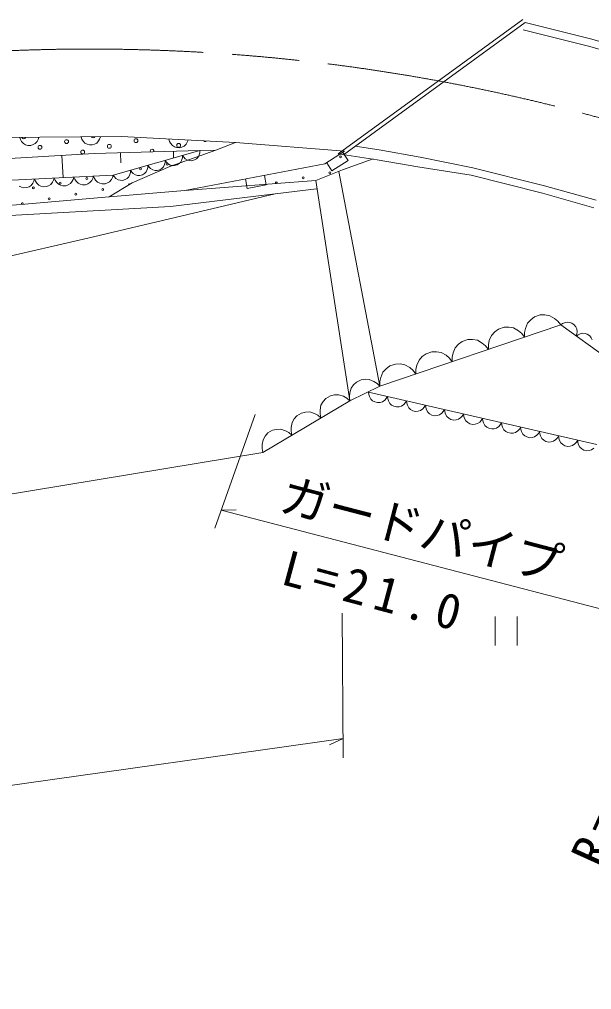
# Model space of a CAD drawing. Units: millimetres, scale not verified. Extents: x 40000 to 680000, y 20000 to 380000.
# Drawn here: x 305664 to 335409, y 259596 to 310074 of the extents above; entities that cross this region are included whole.
import ezdxf
from ezdxf.enums import TextEntityAlignment as Align

# ---------------------------------------------------------------- set-up
doc = ezdxf.new("R2010")
doc.units = ezdxf.units.MM
doc.header["$LTSCALE"] = 1000
doc.linetypes.add('CHAIN', pattern=[18.5, 12, -1.5, 3.5, -1.5])
doc.layers.add('S-SUV', color=7, linetype='Continuous', lineweight=13)
doc.styles.add('ＭＳ ゴシック', font='')
doc.styles.get('ＭＳ ゴシック').set_extended_font_data('MS Gothic')

msp = doc.modelspace()

# ---------------------------------------------------------------- linework, layer by layer
at = {"layer": 'S-SUV'}
for p, q in [((322232, 303075), (331833, 310074)), ((331951, 309912), (322514, 303032)), ((335255, 308680), (331855, 309524)), ((331951, 309912), (335358, 309067)), ((335358, 309067), (339171, 307970)), ((339052, 307588), (335255, 308680)), ((304581, 303926), (310972, 303973)), ((305717, 303819), (305679, 303934)), ((306679, 303941), (306640, 303826)), ((308913, 303843), (308874, 303958)), ((309874, 303965), (309835, 303850)), ((310972, 303973), (316905, 303666)), ((305778, 303722), (305717, 303819)), ((305876, 303613), (305778, 303722)), ((305987, 303554), (305876, 303613)), ((306105, 303520), (305987, 303554)), ((306260, 303521), (306105, 303520)), ((306377, 303557), (306260, 303521)), ((306486, 303617), (306377, 303557)), ((306581, 303728), (306486, 303617)), ((306640, 303826), (306581, 303728)), ((308973, 303746), (308913, 303843)), ((309072, 303637), (308973, 303746)), ((309182, 303577), (309072, 303637)), ((309300, 303543), (309182, 303577)), ((309455, 303544), (309300, 303543)), ((309572, 303580), (309455, 303544)), ((309682, 303641), (309572, 303580)), ((309776, 303752), (309682, 303641)), ((309835, 303850), (309776, 303752)), ((313471, 303729), (313439, 303845)), ((313526, 303628), (313471, 303729)), ((313617, 303513), (313526, 303628)), ((313724, 303448), (313617, 303513)), ((313839, 303407), (313724, 303448)), ((313994, 303399), (313839, 303407)), ((314113, 303427), (313994, 303399)), ((314226, 303482), (314113, 303427)), ((314327, 303587), (314226, 303482)), ((314392, 303681), (314327, 303587)), ((314438, 303794), (314392, 303681)), ((315874, 303272), (316905, 303666)), ((316905, 303666), (322568, 303214)), ((323125, 303478), (324375, 303283)), ((309554, 303099), (302793, 302697)), ((307863, 302998), (307932, 301844)), ((315045, 303250), (309554, 303099)), ((310536, 301969), (315045, 303250)), ((310926, 303136), (310941, 302612)), ((315874, 303272), (313485, 302420)), ((313672, 303212), (313682, 302863)), ((314110, 302777), (314136, 302880)), ((314136, 302880), (314143, 302994)), ((314143, 302994), (314206, 302900)), ((314206, 302900), (314285, 302827)), ((314868, 302827), (314952, 302909)), ((314952, 302909), (315011, 303034)), ((315011, 303034), (315038, 303136)), ((315038, 303136), (315045, 303250)), ((315874, 303272), (315045, 303250)), ((321549, 302557), (322568, 303214)), ((324257, 302771), (322232, 303075)), ((322750, 302736), (322479, 303156)), ((324375, 303283), (326497, 302898)), ((326497, 302898), (329228, 302359)), ((313485, 302420), (311527, 301569)), ((312306, 302265), (312333, 302368)), ((312333, 302368), (312340, 302482)), ((312340, 302482), (312403, 302387)), ((312403, 302387), (312482, 302315)), ((313064, 302315), (313148, 302397)), ((313148, 302397), (313208, 302521)), ((313208, 302521), (313235, 302624)), ((313235, 302624), (313241, 302738)), ((313241, 302738), (313305, 302644)), ((313305, 302644), (313384, 302571)), ((313384, 302571), (313500, 302497)), ((313500, 302497), (313614, 302471)), ((313614, 302471), (313730, 302467)), ((313730, 302467), (313870, 302507)), ((313870, 302507), (313966, 302571)), ((313966, 302571), (314050, 302653)), ((314050, 302653), (314110, 302777)), ((314271, 301172), (321549, 302557)), ((314285, 302827), (314401, 302753)), ((314401, 302753), (314516, 302727)), ((314516, 302727), (314632, 302723)), ((314632, 302723), (314771, 302763)), ((314771, 302763), (314868, 302827)), ((321638, 302614), (321909, 302194)), ((321909, 302194), (322750, 302736)), ((324046, 302813), (322459, 302240)), ((326378, 302405), (324257, 302771)), ((329141, 301968), (326378, 302405)), ((302375, 301575), (310536, 301969)), ((308461, 301751), (308496, 301871)), ((308496, 301871), (308540, 301755)), ((309481, 301801), (309516, 301920)), ((309516, 301920), (309560, 301805)), ((310501, 301850), (310536, 301969)), ((310536, 301969), (310600, 301875)), ((310600, 301875), (310679, 301803)), ((311261, 301802), (311345, 301885)), ((311345, 301885), (311404, 302009)), ((311404, 302009), (311431, 302111)), ((311431, 302111), (311438, 302225)), ((311438, 302225), (311501, 302131)), ((311501, 302131), (311580, 302059)), ((311580, 302059), (311696, 301985)), ((311696, 301985), (311811, 301959)), ((311811, 301959), (311926, 301955)), ((311926, 301955), (312066, 301995)), ((312066, 301995), (312163, 302059)), ((312163, 302059), (312246, 302141)), ((312246, 302141), (312306, 302265)), ((312482, 302315), (312598, 302241)), ((312598, 302241), (312713, 302215)), ((312713, 302215), (312828, 302211)), ((312828, 302211), (312968, 302251)), ((312968, 302251), (313064, 302315)), ((318494, 301467), (318401, 301958)), ((322459, 302240), (321074, 301687)), ((322271, 302165), (324398, 290984)), ((332856, 301033), (329141, 301968)), ((329228, 302359), (332959, 301419)), ((305650, 301404), (305766, 301348)), ((306045, 301323), (306164, 301367)), ((306164, 301367), (306273, 301434)), ((306273, 301434), (306367, 301551)), ((306367, 301551), (306421, 301653)), ((306421, 301653), (306456, 301772)), ((306456, 301772), (306500, 301657)), ((306500, 301657), (306566, 301560)), ((306566, 301560), (306671, 301453)), ((306671, 301453), (306786, 301397)), ((306786, 301397), (306907, 301365)), ((306907, 301365), (307066, 301372)), ((307066, 301372), (307184, 301416)), ((307184, 301416), (307293, 301483)), ((307293, 301483), (307387, 301600)), ((307387, 301600), (307441, 301702)), ((307441, 301702), (307476, 301821)), ((307476, 301821), (307520, 301706)), ((307520, 301706), (307586, 301610)), ((307586, 301610), (307691, 301502)), ((307691, 301502), (307806, 301446)), ((307806, 301446), (307928, 301414)), ((307928, 301414), (308086, 301421)), ((308086, 301421), (308204, 301466)), ((308204, 301466), (308313, 301532)), ((308313, 301532), (308407, 301649)), ((308407, 301649), (308461, 301751)), ((308540, 301755), (308606, 301659)), ((308606, 301659), (308711, 301551)), ((308711, 301551), (308826, 301496)), ((308826, 301496), (308948, 301463)), ((308948, 301463), (309106, 301471)), ((309106, 301471), (309224, 301515)), ((309224, 301515), (309333, 301581)), ((309333, 301581), (309427, 301698)), ((309427, 301698), (309481, 301801)), ((309560, 301805), (309626, 301708)), ((309626, 301708), (309731, 301601)), ((309731, 301601), (309846, 301545)), ((309846, 301545), (309968, 301512)), ((309968, 301512), (310126, 301520)), ((310126, 301520), (310244, 301564)), ((310244, 301564), (310353, 301631)), ((311527, 301569), (310332, 300849)), ((310353, 301631), (310447, 301748)), ((310447, 301748), (310501, 301850)), ((310679, 301803), (310795, 301728)), ((310795, 301728), (310909, 301702)), ((310909, 301702), (311025, 301699)), ((311025, 301699), (311165, 301738)), ((311165, 301738), (311261, 301802)), ((321074, 301687), (314271, 301172)), ((317419, 301771), (317512, 301280)), ((317512, 301280), (318494, 301467)), ((322842, 290236), (321074, 301687)), ((332959, 301419), (335639, 300661)), ((305766, 301348), (305887, 301315)), ((305887, 301315), (306045, 301323)), ((309228, 298687), (318967, 300994)), ((310332, 300849), (314271, 301172)), ((313519, 300342), (321114, 301251)), ((335529, 300276), (332856, 301033)), ((305953, 300462), (304637, 300352)), ((308531, 300695), (305953, 300462)), ((310332, 300849), (308531, 300695)), ((313519, 300342), (301625, 299674)), ((285106, 293161), (309228, 298687)), ((332253, 294451), (332085, 294268)), ((332450, 294597), (332253, 294451)), ((332742, 294696), (332450, 294597)), ((332987, 294700), (332742, 294696)), ((333232, 294658), (332987, 294700)), ((333486, 294513), (333232, 294658)), ((333661, 294368), (333486, 294513)), ((333805, 294175), (333661, 294368)), ((334006, 294290), (333903, 294245)), ((334147, 294322), (334006, 294290)), ((334270, 294307), (334147, 294322)), ((334386, 294269), (334270, 294307)), ((333805, 294175), (324398, 290984)), ((330372, 293813), (330203, 293630)), ((330569, 293959), (330372, 293813)), ((330861, 294057), (330569, 293959)), ((331106, 294062), (330861, 294057)), ((331351, 294019), (331106, 294062)), ((331605, 293875), (331351, 294019)), ((331780, 293729), (331605, 293875)), ((331971, 293999), (331926, 293779)), ((332085, 294268), (331971, 293999)), ((333903, 294245), (333805, 294175)), ((336212, 292449), (333805, 294175)), ((334510, 294180), (334386, 294269)), ((334583, 294082), (334510, 294180)), ((334637, 293971), (334583, 294082)), ((334652, 293826), (334637, 293971)), ((334644, 293714), (334652, 293826)), ((328688, 293320), (328491, 293175)), ((328979, 293419), (328688, 293320)), ((329224, 293424), (328979, 293419)), ((329470, 293381), (329224, 293424)), ((329723, 293236), (329470, 293381)), ((330090, 293361), (330044, 293141)), ((330203, 293630), (330090, 293361)), ((331924, 293537), (331780, 293729)), ((331926, 293779), (331924, 293537)), ((334607, 293600), (334644, 293714)), ((334706, 293669), (334607, 293600)), ((334808, 293714), (334706, 293669)), ((334950, 293746), (334808, 293714)), ((335072, 293731), (334950, 293746)), ((335188, 293694), (335072, 293731)), ((335313, 293604), (335188, 293694)), ((335385, 293507), (335313, 293604)), ((335439, 293395), (335385, 293507)), ((327098, 292781), (326806, 292682)), ((327343, 292785), (327098, 292781)), ((327588, 292743), (327343, 292785)), ((328322, 292992), (328209, 292722)), ((328491, 293175), (328322, 292992)), ((329898, 293091), (329723, 293236)), ((330042, 292899), (329898, 293091)), ((330044, 293141), (330042, 292899)), ((326441, 292353), (326327, 292084)), ((326609, 292536), (326441, 292353)), ((326806, 292682), (326609, 292536)), ((327842, 292598), (327588, 292743)), ((328017, 292453), (327842, 292598)), ((328161, 292260), (328017, 292453)), ((328163, 292502), (328161, 292260)), ((328209, 292722), (328163, 292502)), ((324728, 291898), (324559, 291715)), ((324925, 292044), (324728, 291898)), ((325217, 292143), (324925, 292044)), ((325462, 292147), (325217, 292143)), ((325707, 292104), (325462, 292147)), ((325960, 291960), (325707, 292104)), ((326136, 291815), (325960, 291960)), ((326280, 291622), (326136, 291815)), ((326281, 291864), (326280, 291622)), ((326327, 292084), (326281, 291864)), ((323427, 291321), (323186, 291205)), ((323638, 291351), (323427, 291321)), ((323854, 291340), (323638, 291351)), ((324088, 291242), (323854, 291340)), ((324446, 291446), (324400, 291226)), ((324559, 291715), (324446, 291446)), ((322905, 290884), (322835, 290639)), ((324398, 290984), (322842, 290236)), ((323031, 291059), (322905, 290884)), ((323186, 291205), (323031, 291059)), ((324254, 291135), (324088, 291242)), ((324398, 290984), (324254, 291135)), ((324400, 291226), (324398, 290984)), ((321596, 290350), (321453, 290188)), ((321829, 290489), (321596, 290350)), ((322040, 290538), (321829, 290489)), ((322259, 290547), (322040, 290538)), ((322505, 290468), (322259, 290547)), ((322683, 290375), (322505, 290468)), ((322842, 290236), (322683, 290375)), ((322835, 290639), (322819, 290445)), ((322819, 290445), (322842, 290236)), ((323811, 290683), (323822, 290561)), ((335674, 287948), (323811, 290683)), ((323822, 290561), (323859, 290450)), ((323859, 290450), (323930, 290319)), ((323930, 290319), (324025, 290235)), ((324533, 290180), (324655, 290267)), ((324655, 290267), (324734, 290350)), ((324734, 290350), (324800, 290455)), ((324800, 290455), (324810, 290333)), ((324810, 290333), (324848, 290223)), ((322842, 290236), (318325, 287543)), ((321341, 289999), (321293, 289746)), ((321293, 289746), (321294, 289547)), ((321453, 290188), (321341, 289999)), ((324025, 290235), (324133, 290171)), ((324133, 290171), (324286, 290136)), ((324286, 290136), (324411, 290146)), ((324411, 290146), (324533, 290180)), ((324848, 290223), (324919, 290092)), ((324919, 290092), (325014, 290007)), ((325014, 290007), (325122, 289943)), ((325122, 289943), (325275, 289908)), ((325275, 289908), (325399, 289918)), ((325399, 289918), (325522, 289953)), ((325522, 289953), (325643, 290039)), ((325643, 290039), (325722, 290122)), ((325722, 290122), (325788, 290227)), ((325788, 290227), (325799, 290105)), ((325799, 290105), (325836, 289995)), ((325836, 289995), (325907, 289864)), ((325907, 289864), (326003, 289779)), ((326003, 289779), (326110, 289715)), ((326510, 289725), (326632, 289811)), ((326632, 289811), (326711, 289894)), ((326711, 289894), (326777, 289999)), ((326777, 289999), (326788, 289877)), ((326788, 289877), (326825, 289767)), ((326825, 289767), (326896, 289636)), ((327700, 289666), (327765, 289771)), ((327765, 289771), (327776, 289649)), ((317923, 289525), (315825, 283601)), ((319947, 289291), (319835, 289102)), ((320090, 289453), (319947, 289291)), ((320323, 289592), (320090, 289453)), ((320534, 289641), (320323, 289592)), ((320754, 289649), (320534, 289641)), ((320999, 289571), (320754, 289649)), ((321177, 289478), (320999, 289571)), ((321337, 289338), (321177, 289478)), ((321294, 289547), (321337, 289338)), ((326110, 289715), (326263, 289680)), ((326263, 289680), (326388, 289690)), ((326388, 289690), (326510, 289725)), ((326896, 289636), (326991, 289551)), ((326991, 289551), (327099, 289487)), ((327099, 289487), (327252, 289452)), ((327252, 289452), (327377, 289462)), ((327377, 289462), (327499, 289497)), ((327499, 289497), (327621, 289583)), ((327621, 289583), (327700, 289666)), ((327776, 289649), (327813, 289539)), ((327813, 289539), (327885, 289408)), ((327885, 289408), (327980, 289323)), ((327980, 289323), (328087, 289259)), ((328087, 289259), (328241, 289224)), ((328365, 289234), (328488, 289269)), ((328488, 289269), (328609, 289355)), ((328609, 289355), (328688, 289438)), ((328688, 289438), (328754, 289543)), ((328754, 289543), (328765, 289421)), ((328765, 289421), (328802, 289311)), ((328802, 289311), (328873, 289180)), ((329677, 289211), (329743, 289315)), ((329743, 289315), (329753, 289193)), ((319028, 288743), (318818, 288694)), ((319248, 288752), (319028, 288743)), ((319493, 288673), (319248, 288752)), ((319835, 289102), (319787, 288848)), ((319787, 288848), (319788, 288650)), ((328241, 289224), (328365, 289234)), ((328873, 289180), (328968, 289095)), ((328968, 289095), (329076, 289032)), ((329076, 289032), (329229, 288996)), ((329229, 288996), (329354, 289007)), ((329354, 289007), (329476, 289041)), ((329476, 289041), (329598, 289127)), ((329598, 289127), (329677, 289211)), ((329753, 289193), (329791, 289083)), ((329791, 289083), (329862, 288952)), ((329862, 288952), (329957, 288867)), ((329957, 288867), (330065, 288804)), ((330065, 288804), (330218, 288768)), ((330218, 288768), (330343, 288779)), ((330343, 288779), (330465, 288813)), ((330465, 288813), (330586, 288899)), ((330586, 288899), (330665, 288983)), ((330665, 288983), (330731, 289087)), ((330731, 289087), (330742, 288965)), ((330742, 288965), (330779, 288855)), ((330779, 288855), (330850, 288724)), ((331575, 288671), (331654, 288755)), ((331654, 288755), (331720, 288859)), ((331720, 288859), (331731, 288737)), ((331731, 288737), (331768, 288627)), ((318441, 288393), (318329, 288204)), ((318584, 288555), (318441, 288393)), ((318818, 288694), (318584, 288555)), ((319671, 288580), (319493, 288673)), ((319831, 288441), (319671, 288580)), ((319788, 288650), (319831, 288441)), ((330850, 288724), (330946, 288640)), ((330946, 288640), (331053, 288576)), ((331053, 288576), (331206, 288540)), ((331206, 288540), (331331, 288551)), ((331331, 288551), (331454, 288585)), ((331454, 288585), (331575, 288671)), ((331768, 288627), (331839, 288496)), ((331839, 288496), (331934, 288412)), ((331934, 288412), (332042, 288348)), ((332042, 288348), (332195, 288312)), ((332195, 288312), (332320, 288323)), ((332320, 288323), (332442, 288357)), ((332442, 288357), (332564, 288443)), ((332564, 288443), (332643, 288527)), ((332643, 288527), (332708, 288631)), ((332708, 288631), (332719, 288509)), ((332719, 288509), (332756, 288399)), ((332756, 288399), (332828, 288268)), ((332828, 288268), (332923, 288184)), ((333552, 288216), (333631, 288299)), ((333631, 288299), (333697, 288403)), ((333697, 288403), (333708, 288281)), ((333708, 288281), (333745, 288171)), ((318329, 288204), (318281, 287951)), ((318281, 287951), (318282, 287752)), ((318282, 287752), (318325, 287543)), ((332923, 288184), (333030, 288120)), ((333030, 288120), (333184, 288084)), ((333184, 288084), (333308, 288095)), ((333308, 288095), (333431, 288129)), ((333431, 288129), (333552, 288216)), ((333745, 288171), (333816, 288040)), ((333816, 288040), (333911, 287956)), ((333911, 287956), (334019, 287892)), ((334019, 287892), (334172, 287857)), ((334172, 287857), (334297, 287867)), ((334297, 287867), (334419, 287901)), ((334419, 287901), (334541, 287988)), ((334541, 287988), (334620, 288071)), ((334620, 288071), (334686, 288175)), ((334686, 288175), (334697, 288053)), ((334697, 288053), (334734, 287943)), ((334734, 287943), (334805, 287812)), ((334805, 287812), (334900, 287728)), ((334900, 287728), (335008, 287664)), ((335408, 287673), (335529, 287760)), ((294922, 283681), (318325, 287543)), ((335008, 287664), (335161, 287629)), ((335161, 287629), (335286, 287639)), ((335286, 287639), (335408, 287673)), ((316158, 284543), (316939, 284563)), ((316158, 284543), (336872, 279150)), ((322499, 271656), (322449, 279185)), ((330391, 279003), (330391, 277503)), ((331543, 277503), (331543, 279003)), ((169231, 251105), (322492, 272656)), ((322492, 272656), (321780, 272338))]:
    msp.add_line(p, q, dxfattribs=at)
for centre, radius in [((306733, 303419), 99.5), ((308116, 303715), 99.5), ((310338, 303469), 99.5), ((311721, 303765), 99.5), ((313943, 303518), 99.5), ((308955, 303172), 99.5), ((322364, 302923), 49.7), ((313350, 302545), 49.7), ((311957, 302297), 49.7), ((320413, 301832), 49.7), ((321802, 302096), 49.7), ((306388, 301306), 49.7), ((307780, 301554), 49.7), ((309173, 301802), 49.7), ((308600, 300981), 49.7), ((309993, 301229), 49.7), ((307208, 300734), 49.7)]:
    msp.add_circle(centre, radius, dxfattribs=at)
at = {"layer": 'S-SUV', "linetype": 'CHAIN'}
msp.add_arc((309314, 208532), 100000, 65.414, 98.45932, dxfattribs=at)
at = {"layer": 'S-SUV'}
for centre, radius, start, end in [((305893, 303962), 99.5, 196.0162, 344.8313), ((309499, 304012), 99.5, 210.2526, 330.5949), ((315326, 303814), 99.5, 219.015, 315.0549), ((312561, 303222), 99.5, 337.8392, 205.3218), ((311385, 301477), 49.7, 37.1437, 204.9386), ((319023, 301567), 49.7, 318.373, 230.2713), ((305816, 300486), 49.7, 320.3816, 229.2231)]:
    msp.add_arc(centre, radius, start, end, dxfattribs=at)

# ---------------------------------------------------------------- texts
at = {"layer": 'S-SUV', "style": 'ＭＳ ゴシック'}
msp.add_text('ガードパイプ', height=1833, rotation=345.4, dxfattribs=at).set_placement((318961, 284008), align=Align.BOTTOM_LEFT)
at = {"layer": 'S-SUV', "char_height": 1833, "attachment_point": 7, "style": 'ＭＳ ゴシック'}
for s, insert, rotation in [('\\T1.32;L=21.0', (319172, 280684), 345), ('\\T1.32;R=100', (335974, 265836), 65.7)]:
    msp.add_mtext(s, dxfattribs=dict(at, insert=insert, rotation=rotation))

doc.saveas('drawing.dxf')
